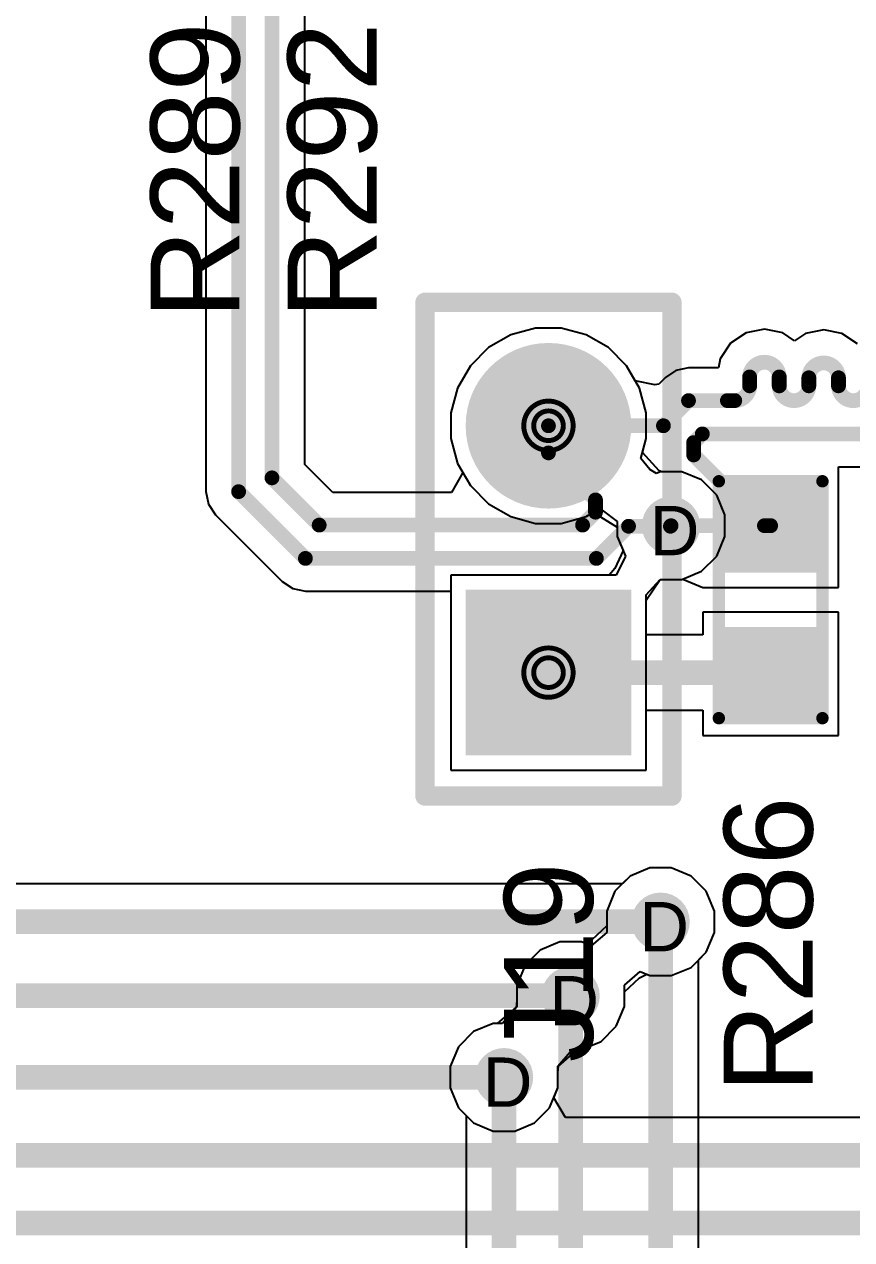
# Model space of a CAD drawing. Header units: inches. Extents: x -11 to 5428, y 0 to 5423.
# Drawn here: x 49.52 to 58.03, y 70.82 to 83.33 of the extents above; entities that cross this region are included whole.
import ezdxf

# ---------------------------------------------------------------- set-up
doc = ezdxf.new("R2010")
doc.units = ezdxf.units.IN
for name, color, linetype in [('Bottom Layer', 5, 'Continuous'), ('Bottom Solder', 6, 'Continuous'), ('Drill Drawing', 1, 'Continuous'), ('GND', 16, 'Continuous'), ('Multi-Layer', 9, 'Continuous'), ('Pad Holes', 156, 'Continuous'), ('PWR', 76, 'Continuous'), ('Top Layer', 1, 'Continuous'), ('Top Overlay', 2, 'Continuous'), ('Top Paste', 8, 'Continuous'), ('Top Solder', 216, 'Continuous'), ('Via Holes', 16, 'Continuous')]:
    doc.layers.add(name, color=color, linetype=linetype)
doc.styles.add('Arial', font='', dxfattribs={"height": 0.2})
doc.styles.get('Arial').set_extended_font_data('Arial')

# ---------------------------------------------------------------- blocks, each defined once
blk = doc.blocks.new('HDR1X2__212')
at = {"layer": 'Bottom Layer'}
blk.add_hatch(color=5, dxfattribs=at).paths.add_polyline_path([(-0.75, 0.75), (0.75, 0.75), (0.75, -0.75), (-0.75, -0.75)])
h = blk.add_hatch(color=5, dxfattribs=at)
edge = h.paths.add_edge_path()
edge.add_arc((2.54, 0), 0.75, 0, 360)
at = {"layer": 'Bottom Solder'}
blk.add_hatch(color=6, dxfattribs=at).paths.add_polyline_path([(-0.852, 0.852), (0.852, 0.852), (0.852, -0.852), (-0.852, -0.852)])
h = blk.add_hatch(color=6, dxfattribs=at)
edge = h.paths.add_edge_path()
edge.add_arc((2.54, 0), 0.852, 0, 360)
at = {"layer": 'GND'}
blk.add_hatch(color=16, dxfattribs=at).paths.add_polyline_path([(-0.75, 0.75), (0.75, 0.75), (0.75, -0.75), (-0.75, -0.75)])
h = blk.add_hatch(color=16, dxfattribs=at)
edge = h.paths.add_edge_path()
edge.add_arc((2.54, 0), 0.75, 0, 360)
at = {"layer": 'Multi-Layer'}
blk.add_hatch(color=9, dxfattribs=at).paths.add_polyline_path([(-0.75, 0.75), (0.75, 0.75), (0.75, -0.75), (-0.75, -0.75)])
h = blk.add_hatch(color=9, dxfattribs=at)
edge = h.paths.add_edge_path()
edge.add_arc((2.54, 0), 0.75, 0, 360)
at = {"layer": 'Pad Holes'}
h = blk.add_hatch(color=7, dxfattribs=at)
edge = h.paths.add_edge_path()
edge.add_arc((0, 0), 0.45, 0, 360)
h = blk.add_hatch(color=7, dxfattribs=at)
edge = h.paths.add_edge_path()
edge.add_arc((2.54, 0), 0.45, 0, 360)
at = {"layer": 'PWR'}
blk.add_hatch(color=76, dxfattribs=at).paths.add_polyline_path([(-0.75, 0.75), (0.75, 0.75), (0.75, -0.75), (-0.75, -0.75)])
h = blk.add_hatch(color=76, dxfattribs=at)
edge = h.paths.add_edge_path()
edge.add_arc((2.54, 0), 0.75, 0, 360)
at = {"layer": 'Top Layer'}
blk.add_hatch(color=1, dxfattribs=at).paths.add_polyline_path([(-0.75, 0.75), (0.75, 0.75), (0.75, -0.75), (-0.75, -0.75)])
h = blk.add_hatch(color=1, dxfattribs=at)
edge = h.paths.add_edge_path()
edge.add_arc((2.54, 0), 0.75, 0, 360)
at = {"layer": 'Top Solder'}
blk.add_hatch(color=216, dxfattribs=at).paths.add_polyline_path([(-0.852, 0.852), (0.852, 0.852), (0.852, -0.852), (-0.852, -0.852)])
h = blk.add_hatch(color=216, dxfattribs=at)
edge = h.paths.add_edge_path()
edge.add_arc((2.54, 0), 0.852, 0, 360)
at = {"layer": 'Top Overlay'}
for points in [[(-1.27, 1.27, 0.2, 0.2, 0), (-1.27, -1.27, 0.2, 0.2, 0)], [(-1.27, 1.27, 0.2, 0.2, 0), (3.81, 1.27, 0.2, 0.2, 0)], [(3.81, 1.27, 0.2, 0.2, 0), (3.81, -1.27, 0.2, 0.2, 0)], [(-1.27, -1.27, 0.2, 0.2, 0), (3.81, -1.27, 0.2, 0.2, 0)]]:
    blk.add_lwpolyline(points, format="xyseb", dxfattribs=at)
for points in [[(-1.32, 1.27, 0.1, 0.1, 1), (-1.22, 1.27, 0.1, 0.1, 1)], [(-1.32, 1.27, 0.1, 0.1, 1), (-1.22, 1.27, 0.1, 0.1, 1)], [(3.76, 1.27, 0.1, 0.1, 1), (3.86, 1.27, 0.1, 0.1, 1)], [(3.76, 1.27, 0.1, 0.1, 1), (3.86, 1.27, 0.1, 0.1, 1)], [(-1.32, -1.27, 0.1, 0.1, 1), (-1.22, -1.27, 0.1, 0.1, 1)], [(-1.32, -1.27, 0.1, 0.1, 1), (-1.22, -1.27, 0.1, 0.1, 1)], [(3.76, -1.27, 0.1, 0.1, 1), (3.86, -1.27, 0.1, 0.1, 1)], [(3.76, -1.27, 0.1, 0.1, 1), (3.86, -1.27, 0.1, 0.1, 1)]]:
    blk.add_lwpolyline(points, format="xyseb", close=True, dxfattribs=at)
blk = doc.blocks.new('R___0603_223')
at = {"layer": 'Top Layer'}
for points in [[(-0.381, 0.445), (-0.381, -0.445), (-1.143, -0.445), (-1.143, 0.445)], [(1.143, 0.445), (1.143, -0.445), (0.381, -0.445), (0.381, 0.445)]]:
    blk.add_hatch(color=1, dxfattribs=at).paths.add_polyline_path(points)
at = {"layer": 'Top Paste'}
for points in [[(-0.381, 0.445), (-0.381, -0.445), (-1.143, -0.445), (-1.143, 0.445)], [(1.143, 0.445), (1.143, -0.445), (0.381, -0.445), (0.381, 0.445)]]:
    blk.add_hatch(color=8, dxfattribs=at).paths.add_polyline_path(points)
at = {"layer": 'Top Solder'}
for points in [[(-0.279, 0.546), (-0.279, -0.546), (-1.245, -0.546), (-1.245, 0.546)], [(1.245, 0.546), (1.245, -0.546), (0.279, -0.546), (0.279, 0.546)]]:
    blk.add_hatch(color=216, dxfattribs=at).paths.add_polyline_path(points)
at = {"layer": 'Top Overlay'}
for points in [[(-1.219, 0.533, 0.127, 0.127, 0), (-1.219, -0.533, 0.127, 0.127, 0)], [(-1.219, 0.533, 0.127, 0.127, 0), (1.219, 0.533, 0.127, 0.127, 0)], [(1.219, 0.533, 0.127, 0.127, 0), (1.219, -0.533, 0.127, 0.127, 0)], [(-1.219, -0.533, 0.127, 0.127, 0), (1.219, -0.533, 0.127, 0.127, 0)]]:
    blk.add_lwpolyline(points, format="xyseb", dxfattribs=at)
for points in [[(-1.251, 0.533, 0.0635, 0.0635, 1), (-1.187, 0.533, 0.0635, 0.0635, 1)], [(-1.251, 0.533, 0.0635, 0.0635, 1), (-1.187, 0.533, 0.0635, 0.0635, 1)], [(1.187, 0.533, 0.0635, 0.0635, 1), (1.251, 0.533, 0.0635, 0.0635, 1)], [(1.187, 0.533, 0.0635, 0.0635, 1), (1.251, 0.533, 0.0635, 0.0635, 1)], [(-1.251, -0.533, 0.0635, 0.0635, 1), (-1.187, -0.533, 0.0635, 0.0635, 1)], [(-1.251, -0.533, 0.0635, 0.0635, 1), (-1.187, -0.533, 0.0635, 0.0635, 1)], [(1.187, -0.533, 0.0635, 0.0635, 1), (1.251, -0.533, 0.0635, 0.0635, 1)], [(1.187, -0.533, 0.0635, 0.0635, 1), (1.251, -0.533, 0.0635, 0.0635, 1)]]:
    blk.add_lwpolyline(points, format="xyseb", close=True, dxfattribs=at)

msp = doc.modelspace()

# ---------------------------------------------------------------- hatches: boundary and pattern name
at = {"layer": 'Bottom Layer'}
h = msp.add_hatch(color=5, dxfattribs=at)
edge = h.paths.add_edge_path()
edge.add_arc((56.176, 78.167), 0.3, 0, 360)
h = msp.add_hatch(color=5, dxfattribs=at)
edge = h.paths.add_edge_path()
edge.add_arc((56.069, 74.092), 0.3, 0, 360)
h = msp.add_hatch(color=5, dxfattribs=at)
edge = h.paths.add_edge_path()
edge.add_arc((55.143, 73.33), 0.3, 0, 360)
h = msp.add_hatch(color=5, dxfattribs=at)
edge = h.paths.add_edge_path()
edge.add_arc((54.458, 72.492), 0.3, 0, 360)
at = {"layer": 'GND'}
h = msp.add_hatch(color=16, dxfattribs=at)
edge = h.paths.add_edge_path()
edge.add_arc((56.176, 78.167), 0.3, 0, 360)
h = msp.add_hatch(color=16, dxfattribs=at)
edge = h.paths.add_edge_path()
edge.add_arc((56.069, 74.092), 0.3, 0, 360)
h = msp.add_hatch(color=16, dxfattribs=at)
edge = h.paths.add_edge_path()
edge.add_arc((55.143, 73.33), 0.3, 0, 360)
h = msp.add_hatch(color=16, dxfattribs=at)
edge = h.paths.add_edge_path()
edge.add_arc((54.458, 72.492), 0.3, 0, 360)
at = {"layer": 'PWR'}
h = msp.add_hatch(color=76, dxfattribs=at)
edge = h.paths.add_edge_path()
edge.add_arc((56.176, 78.167), 0.3, 0, 360)
h = msp.add_hatch(color=76, dxfattribs=at)
edge = h.paths.add_edge_path()
edge.add_arc((56.069, 74.092), 0.3, 0, 360)
h = msp.add_hatch(color=76, dxfattribs=at)
edge = h.paths.add_edge_path()
edge.add_arc((55.143, 73.33), 0.3, 0, 360)
h = msp.add_hatch(color=76, dxfattribs=at)
edge = h.paths.add_edge_path()
edge.add_arc((54.458, 72.492), 0.3, 0, 360)
at = {"layer": 'Top Layer'}
h = msp.add_hatch(color=1, dxfattribs=at)
edge = h.paths.add_edge_path()
edge.add_arc((56.176, 78.167), 0.3, 0, 360)
h = msp.add_hatch(color=1, dxfattribs=at)
edge = h.paths.add_edge_path()
edge.add_arc((56.069, 74.092), 0.3, 0, 360)
h = msp.add_hatch(color=1, dxfattribs=at)
edge = h.paths.add_edge_path()
edge.add_arc((55.143, 73.33), 0.3, 0, 360)
h = msp.add_hatch(color=1, dxfattribs=at)
edge = h.paths.add_edge_path()
edge.add_arc((54.458, 72.492), 0.3, 0, 360)
at = {"layer": 'Via Holes'}
h = msp.add_hatch(color=7, dxfattribs=at)
edge = h.paths.add_edge_path()
edge.add_arc((56.176, 78.167), 0.15, 0, 360)
h = msp.add_hatch(color=7, dxfattribs=at)
edge = h.paths.add_edge_path()
edge.add_arc((56.069, 74.092), 0.15, 0, 360)
h = msp.add_hatch(color=7, dxfattribs=at)
edge = h.paths.add_edge_path()
edge.add_arc((55.143, 73.33), 0.15, 0, 360)
h = msp.add_hatch(color=7, dxfattribs=at)
edge = h.paths.add_edge_path()
edge.add_arc((54.458, 72.492), 0.15, 0, 360)

# ---------------------------------------------------------------- linework, layer by layer
at = {"layer": 'Bottom Layer'}
for p, q in [((51.39, 84.165), (51.39, 78.517)), ((52.407, 78.798), (52.407, 83.884)), ((54.783, 80.199), (54.528, 80.131)), ((55.047, 80.199), (54.783, 80.199)), ((55.303, 80.131), (55.047, 80.199)), ((54.528, 80.131), (54.299, 79.999)), ((55.532, 79.999), (55.303, 80.131)), ((54.299, 79.999), (54.112, 79.812)), ((55.719, 79.812), (55.532, 79.999)), ((54.112, 79.812), (53.98, 79.583)), ((55.851, 79.583), (55.719, 79.812)), ((53.98, 79.583), (53.911, 79.327)), ((55.919, 79.327), (55.851, 79.583)), ((53.911, 79.327), (53.911, 79.063)), ((55.919, 79.063), (55.919, 79.327)), ((53.911, 79.063), (53.98, 78.808)), ((55.864, 78.858), (55.919, 79.063)), ((52.695, 78.51), (52.407, 78.798)), ((53.98, 78.808), (54.034, 78.713)), ((55.958, 78.745), (55.864, 78.858)), ((54.034, 78.713), (53.917, 78.51)), ((56.026, 78.705), (55.958, 78.745)), ((56.066, 78.721), (56.026, 78.705)), ((56.286, 78.721), (56.066, 78.721)), ((56.49, 78.637), (56.286, 78.721)), ((56.646, 78.481), (56.49, 78.637)), ((51.39, 78.517), (51.416, 78.388)), ((53.917, 78.51), (52.695, 78.51)), ((56.73, 78.277), (56.646, 78.481)), ((51.416, 78.388), (51.489, 78.279)), ((51.489, 78.279), (52.176, 77.592)), ((56.73, 78.057), (56.73, 78.277)), ((56.646, 77.853), (56.73, 78.057)), ((56.49, 77.698), (56.646, 77.853)), ((56.286, 77.613), (56.49, 77.698)), ((52.176, 77.592), (52.285, 77.519)), ((55.919, 77.454), (56.066, 77.613)), ((56.066, 77.613), (56.103, 77.613)), ((56.103, 77.613), (56.286, 77.613)), ((52.285, 77.519), (52.414, 77.494)), ((52.414, 77.494), (53.911, 77.494)), ((53.911, 77.494), (53.911, 75.651)), ((55.919, 75.651), (55.919, 77.454)), ((53.911, 75.651), (55.919, 75.651)), ((55.755, 74.561), (55.599, 74.405)), ((55.959, 74.646), (55.755, 74.561)), ((56.179, 74.646), (55.959, 74.646)), ((56.383, 74.561), (56.179, 74.646)), ((56.539, 74.405), (56.383, 74.561)), ((55.599, 74.405), (55.515, 74.202)), ((56.623, 74.202), (56.539, 74.405)), ((55.515, 74.202), (55.515, 73.981)), ((56.623, 73.981), (56.623, 74.202)), ((55.515, 73.981), (55.353, 73.843)), ((56.539, 73.778), (56.623, 73.981)), ((54.83, 73.799), (54.674, 73.644)), ((55.033, 73.884), (54.83, 73.799)), ((55.254, 73.884), (55.033, 73.884)), ((55.353, 73.843), (55.254, 73.884)), ((56.458, 73.697), (56.539, 73.778)), ((56.458, 38.168), (56.458, 73.697)), ((54.674, 73.644), (54.589, 73.44)), ((54.589, 73.44), (54.589, 73.233)), ((54.588, 73.217), (54.442, 73.046)), ((54.589, 73.233), (54.588, 73.217)), ((54.347, 73.046), (54.144, 72.961)), ((54.442, 73.046), (54.347, 73.046)), ((54.144, 72.961), (53.988, 72.805)), ((53.988, 72.805), (53.904, 72.602)), ((53.904, 72.602), (53.904, 72.381)), ((53.904, 72.381), (53.988, 72.178)), ((53.988, 72.178), (54.069, 72.097)), ((54.069, 72.097), (54.069, 68.407))]:
    msp.add_line(p, q, dxfattribs=at)
for points in [[(51.727, 78.517, 0.152, 0.152, 0), (51.727, 84.165, 0.152, 0.152, 0)], [(52.07, 78.659, 0.152, 0.152, 0), (52.07, 84.023, 0.152, 0.152, 0)], [(54.915, 78.916, 0.152, 0.152, 0), (54.915, 79.195, 0.152, 0.152, 0)], [(54.915, 78.916, 0.152, 0.152, 0), (55.399, 78.432, 0.152, 0.152, 0)], [(52.07, 78.659, 0.152, 0.152, 0), (52.556, 78.173, 0.152, 0.152, 0)], [(51.727, 78.517, 0.152, 0.152, 0), (52.414, 77.83, 0.152, 0.152, 0)], [(55.399, 78.306, 0.152, 0.152, 0), (55.399, 78.432, 0.152, 0.152, 0)], [(55.266, 78.173, 0.152, 0.152, 0), (55.399, 78.306, 0.152, 0.152, 0)], [(52.556, 78.173, 0.152, 0.152, 0), (55.266, 78.173, 0.152, 0.152, 0)], [(55.408, 77.83, 0.152, 0.152, 0), (55.739, 78.161, 0.152, 0.152, 0)], [(55.739, 78.161, 0.152, 0.152, 0), (56.17, 78.161, 0.152, 0.152, 0)], [(56.17, 78.161, 0.152, 0.152, 0), (56.176, 78.167, 0.152, 0.152, 0)], [(52.414, 77.83, 0.152, 0.152, 0), (55.408, 77.83, 0.152, 0.152, 0)], [(56.069, 38.008, 0.254, 0.254, 0), (56.069, 74.092, 0.254, 0.254, 0)], [(55.143, 17.842, 0.254, 0.254, 0), (55.143, 73.33, 0.254, 0.254, 0)], [(54.458, 17.558, 0.254, 0.254, 0), (54.458, 72.492, 0.254, 0.254, 0)]]:
    msp.add_lwpolyline(points, format="xyseb", dxfattribs=at)
for points in [[(54.877, 79.195, 0.0762, 0.0762, 1), (54.953, 79.195, 0.0762, 0.0762, 1)], [(54.877, 78.916, 0.0762, 0.0762, 1), (54.953, 78.916, 0.0762, 0.0762, 1)], [(54.877, 78.916, 0.0762, 0.0762, 1), (54.953, 78.916, 0.0762, 0.0762, 1)], [(52.032, 78.659, 0.0762, 0.0762, 1), (52.108, 78.659, 0.0762, 0.0762, 1)], [(52.032, 78.659, 0.0762, 0.0762, 1), (52.108, 78.659, 0.0762, 0.0762, 1)], [(51.689, 78.517, 0.0762, 0.0762, 1), (51.765, 78.517, 0.0762, 0.0762, 1)], [(51.689, 78.517, 0.0762, 0.0762, 1), (51.765, 78.517, 0.0762, 0.0762, 1)], [(55.361, 78.432, 0.0762, 0.0762, 1), (55.437, 78.432, 0.0762, 0.0762, 1)], [(55.361, 78.432, 0.0762, 0.0762, 1), (55.437, 78.432, 0.0762, 0.0762, 1)], [(55.361, 78.306, 0.0762, 0.0762, 1), (55.437, 78.306, 0.0762, 0.0762, 1)], [(55.361, 78.306, 0.0762, 0.0762, 1), (55.437, 78.306, 0.0762, 0.0762, 1)], [(52.518, 78.173, 0.0762, 0.0762, 1), (52.594, 78.173, 0.0762, 0.0762, 1)], [(52.518, 78.173, 0.0762, 0.0762, 1), (52.594, 78.173, 0.0762, 0.0762, 1)], [(55.228, 78.173, 0.0762, 0.0762, 1), (55.304, 78.173, 0.0762, 0.0762, 1)], [(55.228, 78.173, 0.0762, 0.0762, 1), (55.304, 78.173, 0.0762, 0.0762, 1)], [(55.701, 78.161, 0.0762, 0.0762, 1), (55.777, 78.161, 0.0762, 0.0762, 1)], [(55.701, 78.161, 0.0762, 0.0762, 1), (55.777, 78.161, 0.0762, 0.0762, 1)], [(56.132, 78.161, 0.0762, 0.0762, 1), (56.208, 78.161, 0.0762, 0.0762, 1)], [(56.132, 78.161, 0.0762, 0.0762, 1), (56.208, 78.161, 0.0762, 0.0762, 1)], [(56.138, 78.167, 0.0762, 0.0762, 1), (56.214, 78.167, 0.0762, 0.0762, 1)], [(52.376, 77.83, 0.0762, 0.0762, 1), (52.452, 77.83, 0.0762, 0.0762, 1)], [(52.376, 77.83, 0.0762, 0.0762, 1), (52.452, 77.83, 0.0762, 0.0762, 1)], [(55.37, 77.83, 0.0762, 0.0762, 1), (55.446, 77.83, 0.0762, 0.0762, 1)], [(55.37, 77.83, 0.0762, 0.0762, 1), (55.446, 77.83, 0.0762, 0.0762, 1)], [(56.006, 74.092, 0.127, 0.127, 1), (56.133, 74.092, 0.127, 0.127, 1)], [(55.08, 73.33, 0.127, 0.127, 1), (55.207, 73.33, 0.127, 0.127, 1)], [(54.394, 72.492, 0.127, 0.127, 1), (54.521, 72.492, 0.127, 0.127, 1)]]:
    msp.add_lwpolyline(points, format="xyseb", close=True, dxfattribs=at)
at = {"layer": 'Drill Drawing'}
for points in [[(55.169, 79.195, 0.0508, 0.0508, 1), (54.661, 79.195, 0.0508, 0.0508, 1)], [(55.068, 79.195, 0.0508, 0.0508, 1), (54.763, 79.195, 0.0508, 0.0508, 1)], [(54.648, 79.195, 0.0254, 0.0254, 1), (54.674, 79.195, 0.0254, 0.0254, 1)], [(54.75, 79.195, 0.0254, 0.0254, 1), (54.775, 79.195, 0.0254, 0.0254, 1)], [(55.055, 79.195, 0.0254, 0.0254, 1), (55.08, 79.195, 0.0254, 0.0254, 1)], [(55.156, 79.195, 0.0254, 0.0254, 1), (55.182, 79.195, 0.0254, 0.0254, 1)], [(55.169, 76.655, 0.0508, 0.0508, 1), (54.661, 76.655, 0.0508, 0.0508, 1)], [(55.068, 76.655, 0.0508, 0.0508, 1), (54.763, 76.655, 0.0508, 0.0508, 1)], [(54.648, 76.655, 0.0254, 0.0254, 1), (54.674, 76.655, 0.0254, 0.0254, 1)], [(54.75, 76.655, 0.0254, 0.0254, 1), (54.775, 76.655, 0.0254, 0.0254, 1)], [(55.055, 76.655, 0.0254, 0.0254, 1), (55.08, 76.655, 0.0254, 0.0254, 1)], [(55.156, 76.655, 0.0254, 0.0254, 1), (55.182, 76.655, 0.0254, 0.0254, 1)]]:
    msp.add_lwpolyline(points, format="xyseb", close=True, dxfattribs=at)
at = {"layer": 'GND'}
for p, q in [((54.783, 80.199), (54.528, 80.131)), ((55.047, 80.199), (54.783, 80.199)), ((55.303, 80.131), (55.047, 80.199)), ((54.528, 80.131), (54.299, 79.999)), ((55.532, 79.999), (55.303, 80.131)), ((54.299, 79.999), (54.112, 79.812)), ((55.719, 79.812), (55.532, 79.999)), ((54.112, 79.812), (53.98, 79.583)), ((55.851, 79.583), (55.719, 79.812)), ((53.98, 79.583), (53.911, 79.327)), ((55.919, 79.327), (55.851, 79.583)), ((53.911, 79.327), (53.911, 79.063)), ((55.919, 79.063), (55.919, 79.327)), ((53.911, 79.063), (53.98, 78.808)), ((55.881, 78.919), (55.919, 79.063)), ((56.055, 78.733), (55.881, 78.919)), ((53.98, 78.808), (54.112, 78.579)), ((56.08, 78.721), (56.055, 78.733)), ((56.286, 78.721), (56.08, 78.721)), ((56.49, 78.637), (56.286, 78.721)), ((54.112, 78.579), (54.299, 78.392)), ((56.646, 78.481), (56.49, 78.637)), ((56.73, 78.277), (56.646, 78.481)), ((54.299, 78.392), (54.528, 78.26)), ((55.303, 78.26), (55.379, 78.304)), ((55.379, 78.304), (55.622, 78.151)), ((54.528, 78.26), (54.783, 78.191)), ((54.783, 78.191), (55.047, 78.191)), ((55.047, 78.191), (55.303, 78.26)), ((56.73, 78.057), (56.73, 78.277)), ((55.622, 78.151), (55.622, 78.057)), ((55.622, 78.057), (55.682, 77.913)), ((56.646, 77.853), (56.73, 78.057)), ((55.682, 77.913), (55.599, 77.727)), ((56.49, 77.698), (56.646, 77.853)), ((55.599, 77.727), (55.541, 77.659)), ((56.286, 77.613), (56.49, 77.698)), ((55.541, 77.659), (53.911, 77.659)), ((53.911, 77.659), (53.911, 75.651)), ((55.919, 77.399), (56.066, 77.613)), ((56.066, 77.613), (56.286, 77.613)), ((55.919, 75.651), (55.919, 77.399)), ((53.911, 75.651), (55.919, 75.651)), ((55.755, 74.561), (55.599, 74.405)), ((55.959, 74.646), (55.755, 74.561)), ((56.179, 74.646), (55.959, 74.646)), ((56.383, 74.561), (56.179, 74.646)), ((56.539, 74.405), (56.383, 74.561)), ((55.599, 74.405), (55.515, 74.202)), ((56.623, 74.202), (56.539, 74.405)), ((55.515, 74.202), (55.515, 74.05)), ((56.623, 73.981), (56.623, 74.202)), ((55.515, 74.05), (55.362, 73.907)), ((56.539, 73.778), (56.623, 73.981)), ((54.83, 73.799), (54.674, 73.644)), ((55.033, 73.884), (54.83, 73.799)), ((55.254, 73.884), (55.033, 73.884)), ((55.286, 73.87), (55.254, 73.884)), ((55.362, 73.907), (55.286, 73.87)), ((56.383, 73.622), (56.539, 73.778)), ((54.674, 73.644), (54.589, 73.44)), ((55.851, 73.514), (55.926, 73.551)), ((55.926, 73.551), (55.959, 73.538)), ((55.959, 73.538), (56.179, 73.538)), ((56.179, 73.538), (56.383, 73.622)), ((54.589, 73.44), (54.589, 73.28)), ((55.697, 73.371), (55.851, 73.514)), ((55.697, 73.22), (55.697, 73.371)), ((54.583, 73.214), (54.387, 73.046)), ((54.589, 73.28), (54.583, 73.214)), ((55.613, 73.016), (55.697, 73.22)), ((54.347, 73.046), (54.144, 72.961)), ((54.387, 73.046), (54.347, 73.046)), ((54.144, 72.961), (53.988, 72.805)), ((55.457, 72.86), (55.613, 73.016)), ((53.988, 72.805), (53.904, 72.602)), ((55.254, 72.776), (55.457, 72.86)), ((55.018, 72.607), (55.214, 72.776)), ((55.214, 72.776), (55.254, 72.776)), ((53.904, 72.602), (53.904, 72.381)), ((55.012, 72.541), (55.018, 72.607)), ((55.012, 72.381), (55.012, 72.541)), ((53.904, 72.381), (53.988, 72.178)), ((54.927, 72.178), (55.012, 72.381)), ((53.988, 72.178), (54.144, 72.022)), ((54.771, 72.022), (54.927, 72.178)), ((54.144, 72.022), (54.347, 71.938)), ((54.347, 71.938), (54.568, 71.938)), ((54.568, 71.938), (54.771, 72.022))]:
    msp.add_line(p, q, dxfattribs=at)
at = {"layer": 'PWR'}
for p, q in [((54.783, 80.199), (54.528, 80.131)), ((55.047, 80.199), (54.783, 80.199)), ((55.303, 80.131), (55.047, 80.199)), ((54.528, 80.131), (54.299, 79.999)), ((55.532, 79.999), (55.303, 80.131)), ((54.299, 79.999), (54.112, 79.812)), ((55.719, 79.812), (55.532, 79.999)), ((54.112, 79.812), (53.98, 79.583)), ((55.851, 79.583), (55.719, 79.812)), ((53.98, 79.583), (53.911, 79.327)), ((55.919, 79.327), (55.851, 79.583)), ((53.911, 79.327), (53.911, 79.063)), ((55.919, 79.063), (55.919, 79.327)), ((53.911, 79.063), (53.98, 78.808)), ((55.881, 78.919), (55.919, 79.063)), ((56.055, 78.733), (55.881, 78.919)), ((53.98, 78.808), (54.112, 78.579)), ((56.08, 78.721), (56.055, 78.733)), ((56.286, 78.721), (56.08, 78.721)), ((56.49, 78.637), (56.286, 78.721)), ((54.112, 78.579), (54.299, 78.392)), ((56.646, 78.481), (56.49, 78.637)), ((56.73, 78.277), (56.646, 78.481)), ((54.299, 78.392), (54.528, 78.26)), ((55.303, 78.26), (55.379, 78.304)), ((55.379, 78.304), (55.622, 78.151)), ((54.528, 78.26), (54.783, 78.191)), ((54.783, 78.191), (55.047, 78.191)), ((55.047, 78.191), (55.303, 78.26)), ((56.73, 78.057), (56.73, 78.277)), ((55.622, 78.151), (55.622, 78.057)), ((55.622, 78.057), (55.682, 77.913)), ((56.646, 77.853), (56.73, 78.057)), ((55.682, 77.913), (55.599, 77.727)), ((56.49, 77.698), (56.646, 77.853)), ((55.599, 77.727), (55.541, 77.659)), ((56.286, 77.613), (56.49, 77.698)), ((55.541, 77.659), (53.911, 77.659)), ((53.911, 77.659), (53.911, 75.651)), ((55.919, 77.399), (56.066, 77.613)), ((56.066, 77.613), (56.286, 77.613)), ((55.919, 75.651), (55.919, 77.399)), ((53.911, 75.651), (55.919, 75.651)), ((55.755, 74.561), (55.599, 74.405)), ((55.959, 74.646), (55.755, 74.561)), ((56.179, 74.646), (55.959, 74.646)), ((56.383, 74.561), (56.179, 74.646)), ((56.539, 74.405), (56.383, 74.561)), ((55.599, 74.405), (55.515, 74.202)), ((56.623, 74.202), (56.539, 74.405)), ((55.515, 74.202), (55.515, 74.05)), ((56.623, 73.981), (56.623, 74.202)), ((55.515, 74.05), (55.362, 73.907)), ((56.539, 73.778), (56.623, 73.981)), ((54.83, 73.799), (54.674, 73.644)), ((55.033, 73.884), (54.83, 73.799)), ((55.254, 73.884), (55.033, 73.884)), ((55.286, 73.87), (55.254, 73.884)), ((55.362, 73.907), (55.286, 73.87)), ((56.383, 73.622), (56.539, 73.778)), ((54.674, 73.644), (54.589, 73.44)), ((55.851, 73.514), (55.926, 73.551)), ((55.926, 73.551), (55.959, 73.538)), ((55.959, 73.538), (56.179, 73.538)), ((56.179, 73.538), (56.383, 73.622)), ((54.589, 73.44), (54.589, 73.28)), ((55.697, 73.371), (55.851, 73.514)), ((55.697, 73.22), (55.697, 73.371)), ((54.583, 73.214), (54.387, 73.046)), ((54.589, 73.28), (54.583, 73.214)), ((55.613, 73.016), (55.697, 73.22)), ((54.347, 73.046), (54.144, 72.961)), ((54.387, 73.046), (54.347, 73.046)), ((54.144, 72.961), (53.988, 72.805)), ((55.457, 72.86), (55.613, 73.016)), ((53.988, 72.805), (53.904, 72.602)), ((55.254, 72.776), (55.457, 72.86)), ((55.018, 72.607), (55.214, 72.776)), ((55.214, 72.776), (55.254, 72.776)), ((53.904, 72.602), (53.904, 72.381)), ((55.012, 72.541), (55.018, 72.607)), ((55.012, 72.381), (55.012, 72.541)), ((53.904, 72.381), (53.988, 72.178)), ((54.927, 72.178), (55.012, 72.381)), ((53.988, 72.178), (54.144, 72.022)), ((54.771, 72.022), (54.927, 72.178)), ((54.144, 72.022), (54.347, 71.938)), ((54.347, 71.938), (54.568, 71.938)), ((54.568, 71.938), (54.771, 72.022))]:
    msp.add_line(p, q, dxfattribs=at)
at = {"layer": 'Top Layer'}
for p, q in [((54.783, 80.199), (54.528, 80.131)), ((55.047, 80.199), (54.783, 80.199)), ((55.303, 80.131), (55.047, 80.199)), ((57.137, 80.189), (56.949, 80.152)), ((57.325, 80.152), (57.137, 80.189)), ((57.747, 80.181), (57.558, 80.144)), ((57.935, 80.144), (57.747, 80.181)), ((54.528, 80.131), (54.299, 79.999)), ((55.532, 79.999), (55.303, 80.131)), ((56.789, 80.045), (56.682, 79.885)), ((56.949, 80.152), (56.789, 80.045)), ((57.448, 80.07), (57.325, 80.152)), ((57.558, 80.144), (57.448, 80.07)), ((58.095, 80.037), (57.935, 80.144)), ((54.299, 79.999), (54.112, 79.812)), ((55.719, 79.812), (55.532, 79.999)), ((54.112, 79.812), (53.98, 79.583)), ((55.807, 79.658), (55.719, 79.812)), ((56.356, 79.79), (56.227, 79.765)), ((56.664, 79.79), (56.356, 79.79)), ((56.682, 79.885), (56.664, 79.79)), ((56.118, 79.692), (56.05, 79.624)), ((56.227, 79.765), (56.118, 79.692)), ((53.98, 79.583), (53.911, 79.327)), ((56.01, 79.616), (55.807, 79.658)), ((56.05, 79.624), (56.01, 79.616)), ((53.911, 79.327), (53.911, 79.063)), ((53.911, 79.063), (53.98, 78.808)), ((53.98, 78.808), (54.112, 78.579)), ((57.899, 77.532), (57.899, 78.774)), ((57.899, 78.774), (59.984, 78.774)), ((54.112, 78.579), (54.299, 78.392)), ((54.299, 78.392), (54.528, 78.26)), ((55.303, 78.26), (55.434, 78.336)), ((55.434, 78.336), (55.469, 78.325)), ((55.469, 78.325), (55.622, 78.21)), ((54.528, 78.26), (54.783, 78.191)), ((54.783, 78.191), (55.047, 78.191)), ((55.047, 78.191), (55.303, 78.26)), ((55.622, 78.21), (55.622, 78.057)), ((55.622, 78.057), (55.706, 77.853)), ((55.706, 77.853), (55.613, 77.659)), ((55.613, 77.659), (53.911, 77.659)), ((53.911, 77.659), (53.911, 75.651)), ((55.919, 77.454), (56.066, 77.613)), ((56.066, 77.613), (56.122, 77.613)), ((56.122, 77.613), (56.286, 77.613)), ((56.286, 77.613), (56.299, 77.618)), ((56.299, 77.618), (56.502, 77.532)), ((55.919, 77.044), (55.919, 77.454)), ((56.502, 77.532), (56.502, 77.532)), ((56.502, 77.532), (57.899, 77.532)), ((57.899, 77.278), (56.502, 77.278)), ((56.502, 77.278), (56.502, 77.044)), ((57.899, 76.008), (57.899, 77.278)), ((56.502, 77.044), (55.919, 77.044)), ((55.919, 75.651), (55.919, 76.267)), ((55.919, 76.267), (56.502, 76.267)), ((56.502, 76.267), (56.502, 76.008)), ((56.502, 76.008), (57.899, 76.008)), ((53.911, 75.651), (55.919, 75.651)), ((55.755, 74.561), (55.674, 74.48)), ((55.959, 74.646), (55.755, 74.561)), ((56.179, 74.646), (55.959, 74.646)), ((56.383, 74.561), (56.179, 74.646)), ((56.539, 74.405), (56.383, 74.561)), ((55.674, 74.48), (47.304, 74.48)), ((56.623, 74.202), (56.539, 74.405)), ((56.623, 73.981), (56.623, 74.202)), ((56.539, 73.778), (56.623, 73.981)), ((56.383, 73.622), (56.539, 73.778)), ((55.697, 73.44), (55.86, 73.579)), ((55.86, 73.579), (55.959, 73.538)), ((55.959, 73.538), (56.179, 73.538)), ((56.179, 73.538), (56.383, 73.622)), ((55.697, 73.22), (55.697, 73.44)), ((55.613, 73.016), (55.697, 73.22)), ((55.457, 72.86), (55.613, 73.016)), ((55.254, 72.776), (55.457, 72.86)), ((55.013, 72.604), (55.159, 72.776)), ((55.159, 72.776), (55.254, 72.776)), ((55.012, 72.588), (55.013, 72.604)), ((55.012, 72.381), (55.012, 72.588)), ((54.97, 72.28), (55.012, 72.381)), ((55.092, 72.077), (54.97, 72.28)), ((62.988, 72.077), (55.092, 72.077))]:
    msp.add_line(p, q, dxfattribs=at)
for points in [[(56.985, 79.697, 0.152, 0.152, -1), (57.289, 79.697, 0.152, 0.152, 0)], [(57.594, 79.689, 0.152, 0.152, -1), (57.899, 79.689, 0.152, 0.152, 0)], [(56.985, 79.606, 0.152, 0.152, -0.414214), (56.832, 79.454, 0.152, 0.152, 0)], [(56.985, 79.606, 0.152, 0.152, 0), (56.985, 79.697, 0.152, 0.152, 0)], [(57.289, 79.606, 0.152, 0.152, 0), (57.289, 79.697, 0.152, 0.152, 0)], [(57.594, 79.606, 0.152, 0.152, -1), (57.289, 79.606, 0.152, 0.152, 0)], [(57.594, 79.606, 0.152, 0.152, 0), (57.594, 79.689, 0.152, 0.152, 0)], [(57.899, 79.606, 0.152, 0.152, 0), (57.899, 79.689, 0.152, 0.152, 0)], [(58.204, 79.606, 0.152, 0.152, -1), (57.899, 79.606, 0.152, 0.152, 0)], [(56.098, 79.195, 0.152, 0.152, 0), (56.356, 79.454, 0.152, 0.152, 0)], [(56.356, 79.454, 0.152, 0.152, 0), (56.756, 79.454, 0.152, 0.152, 0)], [(56.756, 79.454, 0.152, 0.152, 0), (56.832, 79.454, 0.152, 0.152, 0)], [(54.915, 79.195, 0.152, 0.152, 0), (56.098, 79.195, 0.152, 0.152, 0)], [(56.409, 79.022, 0.152, 0.152, 0), (56.498, 79.111, 0.152, 0.152, 0)], [(56.498, 79.111, 0.152, 0.152, 0), (60.124, 79.111, 0.152, 0.152, 0)], [(56.409, 78.895, 0.152, 0.152, 0), (56.409, 79.022, 0.152, 0.152, 0)], [(56.409, 78.895, 0.152, 0.152, 0), (57.137, 78.167, 0.152, 0.152, 0)], [(56.176, 78.167, 0.152, 0.152, 0), (57.137, 78.167, 0.152, 0.152, 0)], [(57.137, 78.167, 0.152, 0.152, 0), (57.201, 78.167, 0.152, 0.152, 0)], [(54.915, 76.655, 0.254, 0.254, 0), (57.188, 76.655, 0.254, 0.254, 0)], [(57.188, 76.655, 0.254, 0.254, 0), (57.201, 76.643, 0.254, 0.254, 0)], [(47.143, 74.092, 0.254, 0.254, 0), (56.069, 74.092, 0.254, 0.254, 0)], [(41.885, 73.33, 0.254, 0.254, 0), (55.143, 73.33, 0.254, 0.254, 0)], [(36.805, 72.492, 0.254, 0.254, 0), (54.458, 72.492, 0.254, 0.254, 0)], [(32.676, 71.688, 0.254, 0.254, 0), (92.024, 71.688, 0.254, 0.254, 0)], [(27.685, 70.992, 0.254, 0.254, 0), (92.157, 70.992, 0.254, 0.254, 0)]]:
    msp.add_lwpolyline(points, format="xyseb", dxfattribs=at)
for points in [[(56.947, 79.697, 0.0762, 0.0762, 1), (57.023, 79.697, 0.0762, 0.0762, 1)], [(56.947, 79.697, 0.0762, 0.0762, 1), (57.023, 79.697, 0.0762, 0.0762, 1)], [(56.947, 79.606, 0.0762, 0.0762, 1), (57.023, 79.606, 0.0762, 0.0762, 1)], [(56.947, 79.606, 0.0762, 0.0762, 1), (57.023, 79.606, 0.0762, 0.0762, 1)], [(57.251, 79.697, 0.0762, 0.0762, 1), (57.328, 79.697, 0.0762, 0.0762, 1)], [(57.251, 79.697, 0.0762, 0.0762, 1), (57.328, 79.697, 0.0762, 0.0762, 1)], [(57.251, 79.606, 0.0762, 0.0762, 1), (57.328, 79.606, 0.0762, 0.0762, 1)], [(57.251, 79.606, 0.0762, 0.0762, 1), (57.328, 79.606, 0.0762, 0.0762, 1)], [(57.556, 79.689, 0.0762, 0.0762, 1), (57.632, 79.689, 0.0762, 0.0762, 1)], [(57.556, 79.689, 0.0762, 0.0762, 1), (57.632, 79.689, 0.0762, 0.0762, 1)], [(57.556, 79.606, 0.0762, 0.0762, 1), (57.632, 79.606, 0.0762, 0.0762, 1)], [(57.556, 79.606, 0.0762, 0.0762, 1), (57.632, 79.606, 0.0762, 0.0762, 1)], [(57.861, 79.689, 0.0762, 0.0762, 1), (57.937, 79.689, 0.0762, 0.0762, 1)], [(57.861, 79.689, 0.0762, 0.0762, 1), (57.937, 79.689, 0.0762, 0.0762, 1)], [(57.861, 79.606, 0.0762, 0.0762, 1), (57.937, 79.606, 0.0762, 0.0762, 1)], [(57.861, 79.606, 0.0762, 0.0762, 1), (57.937, 79.606, 0.0762, 0.0762, 1)], [(56.318, 79.454, 0.0762, 0.0762, 1), (56.394, 79.454, 0.0762, 0.0762, 1)], [(56.318, 79.454, 0.0762, 0.0762, 1), (56.394, 79.454, 0.0762, 0.0762, 1)], [(56.718, 79.454, 0.0762, 0.0762, 1), (56.794, 79.454, 0.0762, 0.0762, 1)], [(56.718, 79.454, 0.0762, 0.0762, 1), (56.794, 79.454, 0.0762, 0.0762, 1)], [(56.794, 79.454, 0.0762, 0.0762, 1), (56.87, 79.454, 0.0762, 0.0762, 1)], [(56.794, 79.454, 0.0762, 0.0762, 1), (56.87, 79.454, 0.0762, 0.0762, 1)], [(54.877, 79.195, 0.0762, 0.0762, 1), (54.953, 79.195, 0.0762, 0.0762, 1)], [(56.06, 79.195, 0.0762, 0.0762, 1), (56.136, 79.195, 0.0762, 0.0762, 1)], [(56.06, 79.195, 0.0762, 0.0762, 1), (56.136, 79.195, 0.0762, 0.0762, 1)], [(56.46, 79.111, 0.0762, 0.0762, 1), (56.536, 79.111, 0.0762, 0.0762, 1)], [(56.46, 79.111, 0.0762, 0.0762, 1), (56.536, 79.111, 0.0762, 0.0762, 1)], [(56.371, 79.022, 0.0762, 0.0762, 1), (56.447, 79.022, 0.0762, 0.0762, 1)], [(56.371, 79.022, 0.0762, 0.0762, 1), (56.447, 79.022, 0.0762, 0.0762, 1)], [(56.371, 78.895, 0.0762, 0.0762, 1), (56.447, 78.895, 0.0762, 0.0762, 1)], [(56.371, 78.895, 0.0762, 0.0762, 1), (56.447, 78.895, 0.0762, 0.0762, 1)], [(56.138, 78.167, 0.0762, 0.0762, 1), (56.214, 78.167, 0.0762, 0.0762, 1)], [(57.099, 78.167, 0.0762, 0.0762, 1), (57.175, 78.167, 0.0762, 0.0762, 1)], [(57.099, 78.167, 0.0762, 0.0762, 1), (57.175, 78.167, 0.0762, 0.0762, 1)], [(57.099, 78.167, 0.0762, 0.0762, 1), (57.175, 78.167, 0.0762, 0.0762, 1)], [(57.162, 78.167, 0.0762, 0.0762, 1), (57.239, 78.167, 0.0762, 0.0762, 1)], [(54.852, 76.655, 0.127, 0.127, 1), (54.979, 76.655, 0.127, 0.127, 1)], [(57.125, 76.655, 0.127, 0.127, 1), (57.252, 76.655, 0.127, 0.127, 1)], [(57.125, 76.655, 0.127, 0.127, 1), (57.252, 76.655, 0.127, 0.127, 1)], [(57.137, 76.643, 0.127, 0.127, 1), (57.264, 76.643, 0.127, 0.127, 1)], [(56.006, 74.092, 0.127, 0.127, 1), (56.133, 74.092, 0.127, 0.127, 1)], [(55.08, 73.33, 0.127, 0.127, 1), (55.207, 73.33, 0.127, 0.127, 1)], [(54.394, 72.492, 0.127, 0.127, 1), (54.521, 72.492, 0.127, 0.127, 1)]]:
    msp.add_lwpolyline(points, format="xyseb", close=True, dxfattribs=at)

# ---------------------------------------------------------------- block references
at = {"rotation": 90}
for name, p in [('HDR1X2__212', (54.915, 76.655)), ('R___0603_223', (57.201, 77.405))]:
    msp.add_blockref(name, p, dxfattribs=at)

# ---------------------------------------------------------------- texts
at = {"layer": 'Drill Drawing', "style": 'Arial'}
for p in [(55.956, 77.863), (55.849, 73.787), (54.923, 73.025), (54.238, 72.187)]:
    msp.add_text('D', height=0.508, dxfattribs=at).set_placement(p)
at = {"layer": 'Top Overlay', "style": 'Arial'}
for s, p in [('R289', (51.735, 80.292)), ('R292', (53.146, 80.292)), ('R286', (57.633, 72.328)), ('J19', (55.372, 72.644))]:
    msp.add_text(s, height=0.9144, rotation=90, dxfattribs=at).set_placement(p)

doc.saveas('drawing.dxf')
